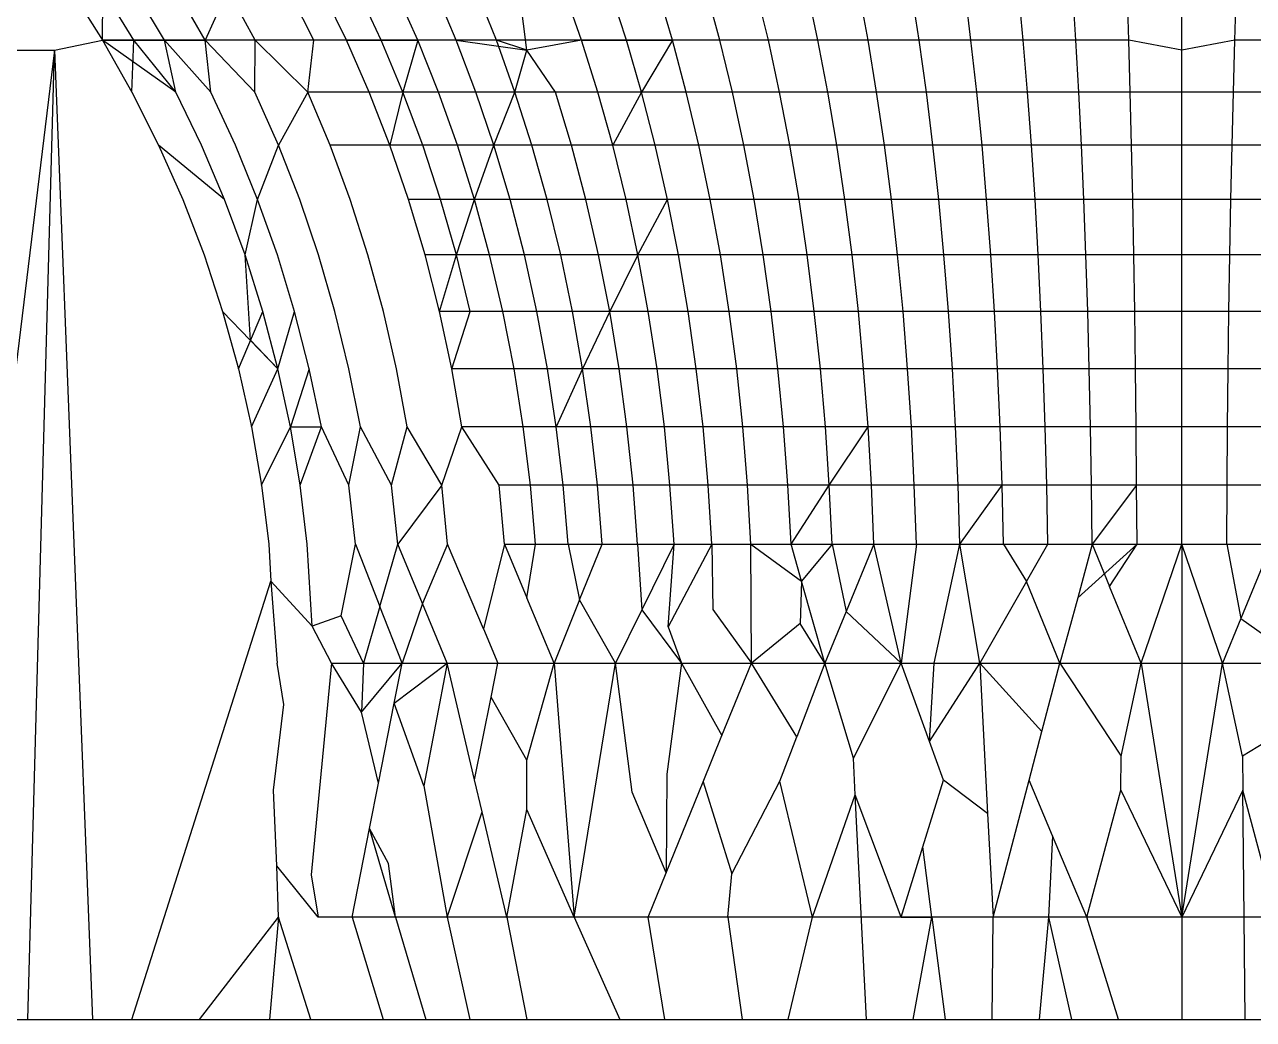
# Model space of a CAD drawing. Header units: inches. Extents: x 17 to 4615, y 5 to 3256.
# Drawn here: x 747.777 to 748.792, y 2597.352 to 2598.173 of the extents above; entities that cross this region are included whole.
import ezdxf

# ---------------------------------------------------------------- set-up
doc = ezdxf.new("R2010")
doc.units = ezdxf.units.IN
doc.header["$MEASUREMENT"] = 0

msp = doc.modelspace()

# ---------------------------------------------------------------- linework, layer by layer
for p, q in [((747.815, 2598.202), (747.8412, 2598.1605)), ((747.8412, 2598.1605), (747.8414, 2598.202)), ((747.8669, 2598.1605), (747.8414, 2598.202)), ((747.8923, 2598.1605), (747.8676, 2598.202)), ((747.9258, 2598.1605), (747.9021, 2598.202)), ((747.9446, 2598.202), (747.9258, 2598.1605)), ((747.9671, 2598.1605), (747.9446, 2598.202)), ((748.0157, 2598.1605), (747.9946, 2598.202)), ((748.0427, 2598.1605), (748.0224, 2598.202)), ((748.0713, 2598.1605), (748.0518, 2598.202)), ((748.1015, 2598.1605), (748.0829, 2598.202)), ((748.1332, 2598.1605), (748.1156, 2598.202)), ((748.1664, 2598.1605), (748.1497, 2598.202)), ((748.1916, 2598.1523), (748.1853, 2598.202)), ((748.2367, 2598.1605), (748.2221, 2598.202)), ((748.2737, 2598.1605), (748.2602, 2598.202)), ((748.3118, 2598.1605), (748.2994, 2598.202)), ((748.3509, 2598.1605), (748.3397, 2598.202)), ((748.391, 2598.1605), (748.3809, 2598.202)), ((748.4318, 2598.1605), (748.423, 2598.202)), ((748.4734, 2598.1605), (748.4658, 2598.202)), ((748.5156, 2598.1605), (748.5092, 2598.202)), ((748.5583, 2598.1605), (748.5532, 2598.202)), ((748.6015, 2598.1605), (748.5976, 2598.202)), ((748.645, 2598.1605), (748.6424, 2598.202)), ((748.6886, 2598.1605), (748.6874, 2598.202)), ((748.7324, 2598.1523), (748.7324, 2598.202)), ((748.7762, 2598.1605), (748.7775, 2598.202)), ((747.8014, 2598.1523), (747.8412, 2598.1605)), ((747.8412, 2598.1605), (747.8654, 2598.1178)), ((747.9017, 2598.1178), (747.8412, 2598.1605)), ((747.8412, 2598.1605), (747.8923, 2598.1605)), ((747.8669, 2598.1605), (747.8412, 2598.1605)), ((747.8654, 2598.1178), (747.8669, 2598.1605)), ((747.9017, 2598.1178), (747.8669, 2598.1605)), ((747.9258, 2598.1605), (747.8669, 2598.1605)), ((747.8923, 2598.1605), (747.8669, 2598.1605)), ((747.9017, 2598.1178), (747.8923, 2598.1605)), ((747.9304, 2598.1178), (747.8923, 2598.1605)), ((747.8923, 2598.1605), (747.9258, 2598.1605)), ((747.9304, 2598.1178), (747.9258, 2598.1605)), ((747.9668, 2598.1178), (747.9258, 2598.1605)), ((747.9671, 2598.1605), (747.9258, 2598.1605)), ((747.9668, 2598.1178), (747.9671, 2598.1605)), ((748.0106, 2598.1178), (747.9671, 2598.1605)), ((748.0157, 2598.1605), (747.9671, 2598.1605)), ((748.0106, 2598.1178), (748.0157, 2598.1605)), ((748.0427, 2598.1605), (748.0157, 2598.1605)), ((748.0614, 2598.1178), (748.0427, 2598.1605)), ((748.0713, 2598.1605), (748.0427, 2598.1605)), ((748.0427, 2598.1605), (748.1015, 2598.1605)), ((748.0892, 2598.1178), (748.0713, 2598.1605)), ((748.1015, 2598.1605), (748.0713, 2598.1605)), ((748.1015, 2598.1605), (748.0892, 2598.1178)), ((748.1186, 2598.1178), (748.1015, 2598.1605)), ((748.1332, 2598.1605), (748.1015, 2598.1605)), ((748.1495, 2598.1178), (748.1332, 2598.1605)), ((748.1664, 2598.1605), (748.1332, 2598.1605)), ((748.1332, 2598.1605), (748.1916, 2598.1523)), ((748.1817, 2598.1178), (748.1664, 2598.1605)), ((748.1916, 2598.1523), (748.1664, 2598.1605)), ((748.2367, 2598.1605), (748.1664, 2598.1605)), ((748.2367, 2598.1605), (748.1916, 2598.1523)), ((748.2501, 2598.1178), (748.2367, 2598.1605)), ((748.2737, 2598.1605), (748.2367, 2598.1605)), ((748.2367, 2598.1605), (748.3118, 2598.1605)), ((748.2861, 2598.1178), (748.2737, 2598.1605)), ((748.3118, 2598.1605), (748.2737, 2598.1605)), ((748.3118, 2598.1605), (748.2861, 2598.1178)), ((748.3232, 2598.1178), (748.3118, 2598.1605)), ((748.3509, 2598.1605), (748.3118, 2598.1605)), ((748.3613, 2598.1178), (748.3509, 2598.1605)), ((748.391, 2598.1605), (748.3509, 2598.1605)), ((748.4002, 2598.1178), (748.391, 2598.1605)), ((748.4318, 2598.1605), (748.391, 2598.1605)), ((748.44, 2598.1178), (748.4318, 2598.1605)), ((748.4734, 2598.1605), (748.4318, 2598.1605)), ((748.4804, 2598.1178), (748.4734, 2598.1605)), ((748.5156, 2598.1605), (748.4734, 2598.1605)), ((748.5215, 2598.1178), (748.5156, 2598.1605)), ((748.5583, 2598.1605), (748.5156, 2598.1605)), ((748.5631, 2598.1178), (748.5583, 2598.1605)), ((748.6015, 2598.1605), (748.5583, 2598.1605)), ((748.6051, 2598.1178), (748.6015, 2598.1605)), ((748.645, 2598.1605), (748.6015, 2598.1605)), ((748.6473, 2598.1178), (748.645, 2598.1605)), ((748.6886, 2598.1605), (748.645, 2598.1605)), ((748.6898, 2598.1178), (748.6886, 2598.1605)), ((748.7324, 2598.1523), (748.6886, 2598.1605)), ((748.7762, 2598.1605), (748.7324, 2598.1523)), ((748.775, 2598.1178), (748.7762, 2598.1605)), ((748.8199, 2598.1605), (748.7762, 2598.1605)), ((747.8014, 2598.1523), (747.7344, 2597.6034)), ((747.765, 2598.1523), (747.8014, 2598.1523)), ((747.7793, 2597.3524), (747.8014, 2598.1523)), ((747.8014, 2598.1523), (747.8329, 2597.3524)), ((748.1817, 2598.1178), (748.1916, 2598.1523)), ((748.2153, 2598.1178), (748.1916, 2598.1523)), ((748.7324, 2598.1178), (748.7324, 2598.1523)), ((747.8654, 2598.1178), (747.8874, 2598.074)), ((747.9228, 2598.074), (747.9017, 2598.1178)), ((747.9508, 2598.074), (747.9304, 2598.1178)), ((747.9863, 2598.074), (747.9668, 2598.1178)), ((748.0106, 2598.1178), (747.9863, 2598.074)), ((748.029, 2598.074), (748.0106, 2598.1178)), ((748.0614, 2598.1178), (748.0106, 2598.1178)), ((748.0784, 2598.074), (748.0614, 2598.1178)), ((748.0892, 2598.1178), (748.0614, 2598.1178)), ((748.0892, 2598.1178), (748.0784, 2598.074)), ((748.1056, 2598.074), (748.0892, 2598.1178)), ((748.1186, 2598.1178), (748.0892, 2598.1178)), ((748.1342, 2598.074), (748.1186, 2598.1178)), ((748.1495, 2598.1178), (748.1186, 2598.1178)), ((748.1643, 2598.074), (748.1495, 2598.1178)), ((748.1817, 2598.1178), (748.1495, 2598.1178)), ((748.1643, 2598.074), (748.1817, 2598.1178)), ((748.1957, 2598.074), (748.1817, 2598.1178)), ((748.2153, 2598.1178), (748.1817, 2598.1178)), ((748.2284, 2598.074), (748.2153, 2598.1178)), ((748.2501, 2598.1178), (748.2153, 2598.1178)), ((748.2624, 2598.074), (748.2501, 2598.1178)), ((748.2861, 2598.1178), (748.2501, 2598.1178)), ((748.2861, 2598.1178), (748.2624, 2598.074)), ((748.2975, 2598.074), (748.2861, 2598.1178)), ((748.3232, 2598.1178), (748.2861, 2598.1178)), ((748.3336, 2598.074), (748.3232, 2598.1178)), ((748.3613, 2598.1178), (748.3232, 2598.1178)), ((748.3707, 2598.074), (748.3613, 2598.1178)), ((748.4002, 2598.1178), (748.3613, 2598.1178)), ((748.4087, 2598.074), (748.4002, 2598.1178)), ((748.44, 2598.1178), (748.4002, 2598.1178)), ((748.4474, 2598.074), (748.44, 2598.1178)), ((748.4804, 2598.1178), (748.44, 2598.1178)), ((748.4868, 2598.074), (748.4804, 2598.1178)), ((748.5215, 2598.1178), (748.4804, 2598.1178)), ((748.5269, 2598.074), (748.5215, 2598.1178)), ((748.5631, 2598.1178), (748.5215, 2598.1178)), ((748.5674, 2598.074), (748.5631, 2598.1178)), ((748.6051, 2598.1178), (748.5631, 2598.1178)), ((748.6083, 2598.074), (748.6051, 2598.1178)), ((748.6473, 2598.1178), (748.6051, 2598.1178)), ((748.6495, 2598.074), (748.6473, 2598.1178)), ((748.6898, 2598.1178), (748.6473, 2598.1178)), ((748.6909, 2598.074), (748.6898, 2598.1178)), ((748.7324, 2598.1178), (748.6898, 2598.1178)), ((748.7324, 2598.074), (748.7324, 2598.1178)), ((748.775, 2598.1178), (748.7324, 2598.1178)), ((748.7739, 2598.074), (748.775, 2598.1178)), ((748.8175, 2598.1178), (748.775, 2598.1178)), ((747.8874, 2598.074), (747.9073, 2598.0291)), ((747.9419, 2598.0291), (747.8874, 2598.074)), ((747.9419, 2598.0291), (747.9228, 2598.074)), ((747.9692, 2598.0291), (747.9508, 2598.074)), ((747.9692, 2598.0291), (747.9863, 2598.074)), ((748.0039, 2598.0291), (747.9863, 2598.074)), ((748.0455, 2598.0291), (748.029, 2598.074)), ((748.0784, 2598.074), (748.029, 2598.074)), ((748.0938, 2598.0291), (748.0784, 2598.074)), ((748.1056, 2598.074), (748.0784, 2598.074)), ((748.1203, 2598.0291), (748.1056, 2598.074)), ((748.1342, 2598.074), (748.1056, 2598.074)), ((748.1483, 2598.0291), (748.1342, 2598.074)), ((748.1643, 2598.074), (748.1342, 2598.074)), ((748.1483, 2598.0291), (748.1643, 2598.074)), ((748.1776, 2598.0291), (748.1643, 2598.074)), ((748.1957, 2598.074), (748.1643, 2598.074)), ((748.2083, 2598.0291), (748.1957, 2598.074)), ((748.2284, 2598.074), (748.1957, 2598.074)), ((748.2403, 2598.0291), (748.2284, 2598.074)), ((748.2624, 2598.074), (748.2284, 2598.074)), ((748.2734, 2598.0291), (748.2624, 2598.074)), ((748.2975, 2598.074), (748.2624, 2598.074)), ((748.3077, 2598.0291), (748.2975, 2598.074)), ((748.3336, 2598.074), (748.2975, 2598.074)), ((748.343, 2598.0291), (748.3336, 2598.074)), ((748.3707, 2598.074), (748.3336, 2598.074)), ((748.3792, 2598.0291), (748.3707, 2598.074)), ((748.4087, 2598.074), (748.3707, 2598.074)), ((748.4163, 2598.0291), (748.4087, 2598.074)), ((748.4474, 2598.074), (748.4087, 2598.074)), ((748.4541, 2598.0291), (748.4474, 2598.074)), ((748.4868, 2598.074), (748.4474, 2598.074)), ((748.4926, 2598.0291), (748.4868, 2598.074)), ((748.5269, 2598.074), (748.4868, 2598.074)), ((748.5317, 2598.0291), (748.5269, 2598.074)), ((748.5674, 2598.074), (748.5269, 2598.074)), ((748.5712, 2598.0291), (748.5674, 2598.074)), ((748.6083, 2598.074), (748.5674, 2598.074)), ((748.6112, 2598.0291), (748.6083, 2598.074)), ((748.6495, 2598.074), (748.6083, 2598.074)), ((748.6514, 2598.0291), (748.6495, 2598.074)), ((748.6909, 2598.074), (748.6495, 2598.074)), ((748.6919, 2598.0291), (748.6909, 2598.074)), ((748.7324, 2598.074), (748.6909, 2598.074)), ((748.7324, 2598.0291), (748.7324, 2598.074)), ((748.7739, 2598.074), (748.7324, 2598.074)), ((748.773, 2598.0291), (748.7739, 2598.074)), ((748.8153, 2598.074), (748.7739, 2598.074)), ((747.9073, 2598.0291), (747.9249, 2597.9833)), ((747.9588, 2597.9833), (747.9419, 2598.0291)), ((747.9588, 2597.9833), (747.9692, 2598.0291)), ((747.9855, 2597.9833), (747.9692, 2598.0291)), ((748.0194, 2597.9833), (748.0039, 2598.0291)), ((748.0602, 2597.9833), (748.0455, 2598.0291)), ((748.1075, 2597.9833), (748.0938, 2598.0291)), ((748.1203, 2598.0291), (748.0938, 2598.0291)), ((748.1334, 2597.9833), (748.1203, 2598.0291)), ((748.1483, 2598.0291), (748.1203, 2598.0291)), ((748.1334, 2597.9833), (748.1483, 2598.0291)), ((748.1607, 2597.9833), (748.1483, 2598.0291)), ((748.1776, 2598.0291), (748.1483, 2598.0291)), ((748.1895, 2597.9833), (748.1776, 2598.0291)), ((748.2083, 2598.0291), (748.1776, 2598.0291)), ((748.2195, 2597.9833), (748.2083, 2598.0291)), ((748.2403, 2598.0291), (748.2083, 2598.0291)), ((748.2508, 2597.9833), (748.2403, 2598.0291)), ((748.2734, 2598.0291), (748.2403, 2598.0291)), ((748.2833, 2597.9833), (748.2734, 2598.0291)), ((748.3077, 2598.0291), (748.2734, 2598.0291)), ((748.2833, 2597.9833), (748.3077, 2598.0291)), ((748.3168, 2597.9833), (748.3077, 2598.0291)), ((748.343, 2598.0291), (748.3077, 2598.0291)), ((748.3513, 2597.9833), (748.343, 2598.0291)), ((748.3792, 2598.0291), (748.343, 2598.0291)), ((748.3868, 2597.9833), (748.3792, 2598.0291)), ((748.4163, 2598.0291), (748.3792, 2598.0291)), ((748.423, 2597.9833), (748.4163, 2598.0291)), ((748.4541, 2598.0291), (748.4163, 2598.0291)), ((748.4601, 2597.9833), (748.4541, 2598.0291)), ((748.4926, 2598.0291), (748.4541, 2598.0291)), ((748.4977, 2597.9833), (748.4926, 2598.0291)), ((748.5317, 2598.0291), (748.4926, 2598.0291)), ((748.536, 2597.9833), (748.5317, 2598.0291)), ((748.5712, 2598.0291), (748.5317, 2598.0291)), ((748.5747, 2597.9833), (748.5712, 2598.0291)), ((748.6112, 2598.0291), (748.5712, 2598.0291)), ((748.6138, 2597.9833), (748.6112, 2598.0291)), ((748.6514, 2598.0291), (748.6112, 2598.0291)), ((748.6532, 2597.9833), (748.6514, 2598.0291)), ((748.6919, 2598.0291), (748.6514, 2598.0291)), ((748.6928, 2597.9833), (748.6919, 2598.0291)), ((748.7324, 2598.0291), (748.6919, 2598.0291)), ((748.7324, 2597.9833), (748.7324, 2598.0291)), ((748.773, 2598.0291), (748.7324, 2598.0291)), ((748.7721, 2597.9833), (748.773, 2598.0291)), ((748.8134, 2598.0291), (748.773, 2598.0291)), ((747.9249, 2597.9833), (747.9403, 2597.9367)), ((747.9735, 2597.9367), (747.9588, 2597.9833)), ((747.9634, 2597.9129), (747.9588, 2597.9833)), ((747.9997, 2597.9367), (747.9855, 2597.9833)), ((748.033, 2597.9367), (748.0194, 2597.9833)), ((748.073, 2597.9367), (748.0602, 2597.9833)), ((748.1194, 2597.9367), (748.1075, 2597.9833)), ((748.1334, 2597.9833), (748.1075, 2597.9833)), ((748.1194, 2597.9367), (748.1334, 2597.9833)), ((748.1448, 2597.9367), (748.1334, 2597.9833)), ((748.1607, 2597.9833), (748.1334, 2597.9833)), ((748.1716, 2597.9367), (748.1607, 2597.9833)), ((748.1895, 2597.9833), (748.1607, 2597.9833)), ((748.1998, 2597.9367), (748.1895, 2597.9833)), ((748.2195, 2597.9833), (748.1895, 2597.9833)), ((748.2293, 2597.9367), (748.2195, 2597.9833)), ((748.2508, 2597.9833), (748.2195, 2597.9833)), ((748.26, 2597.9367), (748.2508, 2597.9833)), ((748.2833, 2597.9833), (748.2508, 2597.9833)), ((748.2833, 2597.9833), (748.26, 2597.9367)), ((748.2918, 2597.9367), (748.2833, 2597.9833)), ((748.3168, 2597.9833), (748.2833, 2597.9833)), ((748.3247, 2597.9367), (748.3168, 2597.9833)), ((748.3513, 2597.9833), (748.3168, 2597.9833)), ((748.3586, 2597.9367), (748.3513, 2597.9833)), ((748.3868, 2597.9833), (748.3513, 2597.9833)), ((748.3934, 2597.9367), (748.3868, 2597.9833)), ((748.423, 2597.9833), (748.3868, 2597.9833)), ((748.4289, 2597.9367), (748.423, 2597.9833)), ((748.4601, 2597.9833), (748.423, 2597.9833)), ((748.4653, 2597.9367), (748.4601, 2597.9833)), ((748.4977, 2597.9833), (748.4601, 2597.9833)), ((748.5022, 2597.9367), (748.4977, 2597.9833)), ((748.536, 2597.9833), (748.4977, 2597.9833)), ((748.5397, 2597.9367), (748.536, 2597.9833)), ((748.5747, 2597.9833), (748.536, 2597.9833)), ((748.5777, 2597.9367), (748.5747, 2597.9833)), ((748.6138, 2597.9833), (748.5747, 2597.9833)), ((748.616, 2597.9367), (748.6138, 2597.9833)), ((748.6532, 2597.9833), (748.6138, 2597.9833)), ((748.6547, 2597.9367), (748.6532, 2597.9833)), ((748.6928, 2597.9833), (748.6532, 2597.9833)), ((748.6935, 2597.9367), (748.6928, 2597.9833)), ((748.7324, 2597.9833), (748.6928, 2597.9833)), ((748.7324, 2597.9367), (748.7324, 2597.9833)), ((748.7721, 2597.9833), (748.7324, 2597.9833)), ((748.7713, 2597.9367), (748.7721, 2597.9833)), ((748.8117, 2597.9833), (748.7721, 2597.9833)), ((747.9403, 2597.9367), (747.9534, 2597.8894)), ((747.986, 2597.8894), (747.9403, 2597.9367)), ((747.9534, 2597.8894), (747.9735, 2597.9367)), ((747.986, 2597.8894), (747.9735, 2597.9367)), ((747.986, 2597.8894), (747.9997, 2597.9367)), ((748.0118, 2597.8894), (747.9997, 2597.9367)), ((748.0445, 2597.8894), (748.033, 2597.9367)), ((748.0839, 2597.8894), (748.073, 2597.9367)), ((748.1295, 2597.8894), (748.1194, 2597.9367)), ((748.1448, 2597.9367), (748.1194, 2597.9367)), ((748.1295, 2597.8894), (748.1448, 2597.9367)), ((748.1716, 2597.9367), (748.1448, 2597.9367)), ((748.1809, 2597.8894), (748.1716, 2597.9367)), ((748.1998, 2597.9367), (748.1716, 2597.9367)), ((748.2086, 2597.8894), (748.1998, 2597.9367)), ((748.2293, 2597.9367), (748.1998, 2597.9367)), ((748.2376, 2597.8894), (748.2293, 2597.9367)), ((748.26, 2597.9367), (748.2293, 2597.9367)), ((748.26, 2597.9367), (748.2376, 2597.8894)), ((748.2678, 2597.8894), (748.26, 2597.9367)), ((748.2918, 2597.9367), (748.26, 2597.9367)), ((748.2991, 2597.8894), (748.2918, 2597.9367)), ((748.3247, 2597.9367), (748.2918, 2597.9367)), ((748.3314, 2597.8894), (748.3247, 2597.9367)), ((748.3586, 2597.9367), (748.3247, 2597.9367)), ((748.3648, 2597.8894), (748.3586, 2597.9367)), ((748.3934, 2597.9367), (748.3586, 2597.9367)), ((748.3989, 2597.8894), (748.3934, 2597.9367)), ((748.4289, 2597.9367), (748.3934, 2597.9367)), ((748.4339, 2597.8894), (748.4289, 2597.9367)), ((748.4653, 2597.9367), (748.4289, 2597.9367)), ((748.4696, 2597.8894), (748.4653, 2597.9367)), ((748.5022, 2597.9367), (748.4653, 2597.9367)), ((748.506, 2597.8894), (748.5022, 2597.9367)), ((748.5397, 2597.9367), (748.5022, 2597.9367)), ((748.5429, 2597.8894), (748.5397, 2597.9367)), ((748.5777, 2597.9367), (748.5397, 2597.9367)), ((748.5802, 2597.8894), (748.5777, 2597.9367)), ((748.616, 2597.9367), (748.5777, 2597.9367)), ((748.618, 2597.8894), (748.616, 2597.9367)), ((748.6547, 2597.9367), (748.616, 2597.9367)), ((748.656, 2597.8894), (748.6547, 2597.9367)), ((748.6935, 2597.9367), (748.6547, 2597.9367)), ((748.6941, 2597.8894), (748.6935, 2597.9367)), ((748.7324, 2597.9367), (748.6935, 2597.9367)), ((748.7324, 2597.8894), (748.7324, 2597.9367)), ((748.7713, 2597.9367), (748.7324, 2597.9367)), ((748.7707, 2597.8894), (748.7713, 2597.9367)), ((748.8102, 2597.9367), (748.7713, 2597.9367)), ((747.986, 2597.8894), (747.9634, 2597.9129)), ((747.9534, 2597.8894), (747.9641, 2597.8415)), ((747.9641, 2597.8415), (747.986, 2597.8894)), ((747.9963, 2597.8415), (747.986, 2597.8894)), ((748.0118, 2597.8894), (747.9963, 2597.8415)), ((748.0218, 2597.8415), (748.0118, 2597.8894)), ((748.054, 2597.8415), (748.0445, 2597.8894)), ((748.0928, 2597.8415), (748.0839, 2597.8894)), ((748.1378, 2597.8415), (748.1295, 2597.8894)), ((748.1809, 2597.8894), (748.1295, 2597.8894)), ((748.1885, 2597.8415), (748.1809, 2597.8894)), ((748.2086, 2597.8894), (748.1809, 2597.8894)), ((748.2158, 2597.8415), (748.2086, 2597.8894)), ((748.2376, 2597.8894), (748.2086, 2597.8894)), ((748.2376, 2597.8894), (748.2158, 2597.8415)), ((748.2444, 2597.8415), (748.2376, 2597.8894)), ((748.2678, 2597.8894), (748.2376, 2597.8894)), ((748.2742, 2597.8415), (748.2678, 2597.8894)), ((748.2991, 2597.8894), (748.2678, 2597.8894)), ((748.3051, 2597.8415), (748.2991, 2597.8894)), ((748.3314, 2597.8894), (748.2991, 2597.8894)), ((748.337, 2597.8415), (748.3314, 2597.8894)), ((748.3648, 2597.8894), (748.3314, 2597.8894)), ((748.3698, 2597.8415), (748.3648, 2597.8894)), ((748.3989, 2597.8894), (748.3648, 2597.8894)), ((748.4035, 2597.8415), (748.3989, 2597.8894)), ((748.4339, 2597.8894), (748.3989, 2597.8894)), ((748.4381, 2597.8415), (748.4339, 2597.8894)), ((748.4696, 2597.8894), (748.4339, 2597.8894)), ((748.4733, 2597.8415), (748.4696, 2597.8894)), ((748.506, 2597.8894), (748.4696, 2597.8894)), ((748.5091, 2597.8415), (748.506, 2597.8894)), ((748.5429, 2597.8894), (748.506, 2597.8894)), ((748.5455, 2597.8415), (748.5429, 2597.8894)), ((748.5802, 2597.8894), (748.5429, 2597.8894)), ((748.5823, 2597.8415), (748.5802, 2597.8894)), ((748.618, 2597.8894), (748.5802, 2597.8894)), ((748.6195, 2597.8415), (748.618, 2597.8894)), ((748.656, 2597.8894), (748.618, 2597.8894)), ((748.657, 2597.8415), (748.656, 2597.8894)), ((748.6941, 2597.8894), (748.656, 2597.8894)), ((748.6947, 2597.8415), (748.6941, 2597.8894)), ((748.7324, 2597.8894), (748.6941, 2597.8894)), ((748.7324, 2597.8415), (748.7324, 2597.8894)), ((748.7707, 2597.8894), (748.7324, 2597.8894)), ((748.7702, 2597.8415), (748.7707, 2597.8894)), ((748.8089, 2597.8894), (748.7707, 2597.8894)), ((747.9641, 2597.8415), (747.9725, 2597.7932)), ((747.9725, 2597.7932), (747.9963, 2597.8415)), ((748.0043, 2597.7932), (747.9963, 2597.8415)), ((747.9963, 2597.8415), (748.0218, 2597.8415)), ((748.0043, 2597.7932), (748.0218, 2597.8415)), ((748.0446, 2597.7932), (748.0218, 2597.8415)), ((748.0446, 2597.7932), (748.054, 2597.8415)), ((748.0798, 2597.7932), (748.054, 2597.8415)), ((748.0798, 2597.7932), (748.0928, 2597.8415)), ((748.1213, 2597.7932), (748.0928, 2597.8415)), ((748.1213, 2597.7932), (748.1378, 2597.8415)), ((748.1687, 2597.7932), (748.1378, 2597.8415)), ((748.1885, 2597.8415), (748.1378, 2597.8415)), ((748.1944, 2597.7932), (748.1885, 2597.8415)), ((748.2158, 2597.8415), (748.1885, 2597.8415)), ((748.2215, 2597.7932), (748.2158, 2597.8415)), ((748.2444, 2597.8415), (748.2158, 2597.8415)), ((748.2498, 2597.7932), (748.2444, 2597.8415)), ((748.2742, 2597.8415), (748.2444, 2597.8415)), ((748.2792, 2597.7932), (748.2742, 2597.8415)), ((748.3051, 2597.8415), (748.2742, 2597.8415)), ((748.3097, 2597.7932), (748.3051, 2597.8415)), ((748.337, 2597.8415), (748.3051, 2597.8415)), ((748.3413, 2597.7932), (748.337, 2597.8415)), ((748.3698, 2597.8415), (748.337, 2597.8415)), ((748.3738, 2597.7932), (748.3698, 2597.8415)), ((748.4035, 2597.8415), (748.3698, 2597.8415)), ((748.4071, 2597.7932), (748.4035, 2597.8415)), ((748.4381, 2597.8415), (748.4035, 2597.8415)), ((748.4413, 2597.7932), (748.4381, 2597.8415)), ((748.4733, 2597.8415), (748.4381, 2597.8415)), ((748.4413, 2597.7932), (748.4733, 2597.8415)), ((748.4761, 2597.7932), (748.4733, 2597.8415)), ((748.5091, 2597.8415), (748.4733, 2597.8415)), ((748.5115, 2597.7932), (748.5091, 2597.8415)), ((748.5455, 2597.8415), (748.5091, 2597.8415)), ((748.5476, 2597.7932), (748.5455, 2597.8415)), ((748.5823, 2597.8415), (748.5455, 2597.8415)), ((748.584, 2597.7932), (748.5823, 2597.8415)), ((748.6195, 2597.8415), (748.5823, 2597.8415)), ((748.6208, 2597.7932), (748.6195, 2597.8415)), ((748.657, 2597.8415), (748.6195, 2597.8415)), ((748.6578, 2597.7932), (748.657, 2597.8415)), ((748.6947, 2597.8415), (748.657, 2597.8415)), ((748.6951, 2597.7932), (748.6947, 2597.8415)), ((748.7324, 2597.8415), (748.6947, 2597.8415)), ((748.7324, 2597.7932), (748.7324, 2597.8415)), ((748.7702, 2597.8415), (748.7324, 2597.8415)), ((748.7698, 2597.7932), (748.7702, 2597.8415)), ((748.8078, 2597.8415), (748.7702, 2597.8415)), ((747.9725, 2597.7932), (747.9785, 2597.7445)), ((748.0101, 2597.7445), (748.0043, 2597.7932)), ((748.0501, 2597.7445), (748.0446, 2597.7932)), ((748.085, 2597.7445), (748.0798, 2597.7932)), ((748.1213, 2597.7932), (748.085, 2597.7445)), ((748.1261, 2597.7445), (748.1213, 2597.7932)), ((748.1731, 2597.7445), (748.1687, 2597.7932)), ((748.1944, 2597.7932), (748.1687, 2597.7932)), ((748.1987, 2597.7445), (748.1944, 2597.7932)), ((748.2215, 2597.7932), (748.1944, 2597.7932)), ((748.2255, 2597.7445), (748.2215, 2597.7932)), ((748.2498, 2597.7932), (748.2215, 2597.7932)), ((748.2536, 2597.7445), (748.2498, 2597.7932)), ((748.2792, 2597.7932), (748.2498, 2597.7932)), ((748.2828, 2597.7445), (748.2792, 2597.7932)), ((748.3097, 2597.7932), (748.2792, 2597.7932)), ((748.3131, 2597.7445), (748.3097, 2597.7932)), ((748.3413, 2597.7932), (748.3097, 2597.7932)), ((748.3444, 2597.7445), (748.3413, 2597.7932)), ((748.3738, 2597.7932), (748.3413, 2597.7932)), ((748.3766, 2597.7445), (748.3738, 2597.7932)), ((748.4071, 2597.7932), (748.3738, 2597.7932)), ((748.4097, 2597.7445), (748.4071, 2597.7932)), ((748.4413, 2597.7932), (748.4071, 2597.7932)), ((748.4097, 2597.7445), (748.4413, 2597.7932)), ((748.4436, 2597.7445), (748.4413, 2597.7932)), ((748.4761, 2597.7932), (748.4413, 2597.7932)), ((748.4781, 2597.7445), (748.4761, 2597.7932)), ((748.5115, 2597.7932), (748.4761, 2597.7932)), ((748.5133, 2597.7445), (748.5115, 2597.7932)), ((748.5476, 2597.7932), (748.5115, 2597.7932)), ((748.549, 2597.7445), (748.5476, 2597.7932)), ((748.584, 2597.7932), (748.5476, 2597.7932)), ((748.549, 2597.7445), (748.584, 2597.7932)), ((748.5852, 2597.7445), (748.584, 2597.7932)), ((748.6208, 2597.7932), (748.584, 2597.7932)), ((748.6217, 2597.7445), (748.6208, 2597.7932)), ((748.6578, 2597.7932), (748.6208, 2597.7932)), ((748.6584, 2597.7445), (748.6578, 2597.7932)), ((748.6951, 2597.7932), (748.6578, 2597.7932)), ((748.6951, 2597.7932), (748.6584, 2597.7445)), ((748.6954, 2597.7445), (748.6951, 2597.7932)), ((748.7324, 2597.7932), (748.6951, 2597.7932)), ((748.7324, 2597.7445), (748.7324, 2597.7932)), ((748.7698, 2597.7932), (748.7324, 2597.7932)), ((748.7695, 2597.7445), (748.7698, 2597.7932)), ((748.807, 2597.7932), (748.7698, 2597.7932)), ((747.9785, 2597.7445), (747.9801, 2597.714)), ((748.0142, 2597.6769), (748.0101, 2597.7445)), ((748.0381, 2597.6855), (748.0501, 2597.7445)), ((748.0501, 2597.7445), (748.0702, 2597.6932)), ((748.0702, 2597.6932), (748.085, 2597.7445)), ((748.1053, 2597.6956), (748.085, 2597.7445)), ((748.1261, 2597.7445), (748.1053, 2597.6956)), ((748.1557, 2597.6746), (748.1261, 2597.7445)), ((748.1731, 2597.7445), (748.1557, 2597.6746)), ((748.1731, 2597.7445), (748.1987, 2597.7445)), ((748.1731, 2597.7445), (748.1916, 2597.7002)), ((748.1916, 2597.7002), (748.1987, 2597.7445)), ((748.1987, 2597.7445), (748.2255, 2597.7445)), ((748.2255, 2597.7445), (748.2536, 2597.7445)), ((748.2255, 2597.7445), (748.2351, 2597.6986)), ((748.2351, 2597.6986), (748.2536, 2597.7445)), ((748.2536, 2597.7445), (748.2828, 2597.7445)), ((748.2828, 2597.7445), (748.3131, 2597.7445)), ((748.2828, 2597.7445), (748.2865, 2597.6905)), ((748.3131, 2597.7445), (748.2865, 2597.6905)), ((748.3444, 2597.7445), (748.3081, 2597.6764)), ((748.3081, 2597.6764), (748.3131, 2597.7445)), ((748.3131, 2597.7445), (748.3444, 2597.7445)), ((748.3444, 2597.7445), (748.3766, 2597.7445)), ((748.3444, 2597.7445), (748.3452, 2597.6908)), ((748.3766, 2597.7445), (748.4097, 2597.7445)), ((748.377, 2597.6464), (748.3766, 2597.7445)), ((748.3766, 2597.7445), (748.4183, 2597.7142)), ((748.4097, 2597.7445), (748.4436, 2597.7445)), ((748.4183, 2597.7142), (748.4097, 2597.7445)), ((748.4436, 2597.7445), (748.4183, 2597.7142)), ((748.4436, 2597.7445), (748.4781, 2597.7445)), ((748.4436, 2597.7445), (748.4552, 2597.689)), ((748.4781, 2597.7445), (748.4552, 2597.689)), ((748.4781, 2597.7445), (748.5133, 2597.7445)), ((748.5007, 2597.6464), (748.4781, 2597.7445)), ((748.5133, 2597.7445), (748.5007, 2597.6464)), ((748.5133, 2597.7445), (748.549, 2597.7445)), ((748.5279, 2597.6464), (748.549, 2597.7445)), ((748.549, 2597.7445), (748.5852, 2597.7445)), ((748.5655, 2597.6464), (748.549, 2597.7445)), ((748.5852, 2597.7445), (748.6217, 2597.7445)), ((748.5852, 2597.7445), (748.6041, 2597.7139)), ((748.6041, 2597.7139), (748.6217, 2597.7445)), ((748.6217, 2597.7445), (748.6584, 2597.7445)), ((748.6954, 2597.7445), (748.6464, 2597.7004)), ((748.6584, 2597.7445), (748.6464, 2597.7004)), ((748.6584, 2597.7445), (748.6954, 2597.7445)), ((748.6584, 2597.7445), (748.6728, 2597.7096)), ((748.6728, 2597.7096), (748.6954, 2597.7445)), ((748.6954, 2597.7445), (748.7324, 2597.7445)), ((748.6988, 2597.6464), (748.7324, 2597.7445)), ((748.7324, 2597.7445), (748.7695, 2597.7445)), ((748.7661, 2597.6464), (748.7324, 2597.7445)), ((748.7324, 2597.7445), (748.7324, 2597.4367)), ((748.7695, 2597.7445), (748.8064, 2597.7445)), ((748.7695, 2597.7445), (748.7812, 2597.6833)), ((748.8064, 2597.7445), (748.7812, 2597.6833)), ((747.8654, 2597.3524), (747.9801, 2597.714)), ((747.9801, 2597.714), (747.9854, 2597.6464)), ((747.9801, 2597.714), (748.0142, 2597.6769)), ((748.4183, 2597.7142), (748.4172, 2597.6792)), ((748.4376, 2597.6464), (748.4183, 2597.7142)), ((748.6041, 2597.7139), (748.5655, 2597.6464)), ((748.6318, 2597.6464), (748.6041, 2597.7139)), ((748.6988, 2597.6464), (748.6728, 2597.7096)), ((748.2141, 2597.6464), (748.1916, 2597.7002)), ((748.6464, 2597.7004), (748.6318, 2597.6464)), ((748.0702, 2597.6932), (748.0567, 2597.6464)), ((748.0886, 2597.6464), (748.0702, 2597.6932)), ((748.1053, 2597.6956), (748.0886, 2597.6464)), ((748.1257, 2597.6464), (748.1053, 2597.6956)), ((748.2351, 2597.6986), (748.2141, 2597.6464)), ((748.2648, 2597.6464), (748.2351, 2597.6986)), ((748.2865, 2597.6905), (748.2648, 2597.6464)), ((748.2865, 2597.6905), (748.3193, 2597.6464)), ((748.3452, 2597.6908), (748.377, 2597.6464)), ((748.4552, 2597.689), (748.4376, 2597.6464)), ((748.4552, 2597.689), (748.5007, 2597.6464)), ((748.0381, 2597.6855), (748.0142, 2597.6769)), ((748.0567, 2597.6464), (748.0381, 2597.6855)), ((748.4172, 2597.6792), (748.377, 2597.6464)), ((748.4376, 2597.6464), (748.4172, 2597.6792)), ((748.7812, 2597.6833), (748.7661, 2597.6464)), ((748.7812, 2597.6833), (748.8331, 2597.6464)), ((748.0303, 2597.6464), (748.0142, 2597.6769)), ((748.1557, 2597.6746), (748.1676, 2597.6464)), ((748.3081, 2597.6764), (748.3193, 2597.6464)), ((747.9909, 2597.6123), (747.9854, 2597.6464)), ((748.0303, 2597.6464), (748.0135, 2597.4717)), ((748.0303, 2597.6464), (748.0567, 2597.6464)), ((748.0549, 2597.606), (748.0303, 2597.6464)), ((748.0567, 2597.6464), (748.0549, 2597.606)), ((748.0549, 2597.606), (748.0886, 2597.6464)), ((748.0567, 2597.6464), (748.0886, 2597.6464)), ((748.082, 2597.6133), (748.0886, 2597.6464)), ((748.082, 2597.6133), (748.1257, 2597.6464)), ((748.0886, 2597.6464), (748.1257, 2597.6464)), ((748.1257, 2597.6464), (748.1065, 2597.5452)), ((748.1257, 2597.6464), (748.1676, 2597.6464)), ((748.1483, 2597.5501), (748.1257, 2597.6464)), ((748.162, 2597.6182), (748.1676, 2597.6464)), ((748.1676, 2597.6464), (748.2141, 2597.6464)), ((748.1916, 2597.5664), (748.2141, 2597.6464)), ((748.2141, 2597.6464), (748.2648, 2597.6464)), ((748.2141, 2597.6464), (748.2306, 2597.4367)), ((748.2306, 2597.4367), (748.2648, 2597.6464)), ((748.2648, 2597.6464), (748.3193, 2597.6464)), ((748.2784, 2597.5399), (748.2648, 2597.6464)), ((748.3193, 2597.6464), (748.3072, 2597.5548)), ((748.3193, 2597.6464), (748.377, 2597.6464)), ((748.3193, 2597.6464), (748.3526, 2597.5866)), ((748.3526, 2597.5866), (748.377, 2597.6464)), ((748.377, 2597.6464), (748.4376, 2597.6464)), ((748.4144, 2597.5857), (748.377, 2597.6464)), ((748.4376, 2597.6464), (748.4144, 2597.5857)), ((748.4376, 2597.6464), (748.5007, 2597.6464)), ((748.4612, 2597.5679), (748.4376, 2597.6464)), ((748.4612, 2597.5679), (748.5007, 2597.6464)), ((748.5007, 2597.6464), (748.5655, 2597.6464)), ((748.524, 2597.5817), (748.5007, 2597.6464)), ((748.524, 2597.5817), (748.5655, 2597.6464)), ((748.524, 2597.5817), (748.5279, 2597.6464)), ((748.5655, 2597.6464), (748.6318, 2597.6464)), ((748.5655, 2597.6464), (748.572, 2597.5223)), ((748.6169, 2597.5899), (748.5655, 2597.6464)), ((748.6169, 2597.5899), (748.6318, 2597.6464)), ((748.6318, 2597.6464), (748.6988, 2597.6464)), ((748.6318, 2597.6464), (748.6824, 2597.5696)), ((748.6824, 2597.5696), (748.6988, 2597.6464)), ((748.6988, 2597.6464), (748.7661, 2597.6464)), ((748.6988, 2597.6464), (748.7324, 2597.4367)), ((748.7324, 2597.4367), (748.7661, 2597.6464)), ((748.7661, 2597.6464), (748.8331, 2597.6464)), ((748.7824, 2597.5696), (748.7661, 2597.6464)), ((748.1483, 2597.5501), (748.162, 2597.6182)), ((748.1916, 2597.5664), (748.162, 2597.6182)), ((747.9824, 2597.5416), (747.9909, 2597.6123)), ((748.0691, 2597.5474), (748.082, 2597.6133)), ((748.1065, 2597.5452), (748.082, 2597.6133)), ((748.0691, 2597.5474), (748.0549, 2597.606)), ((748.6063, 2597.5498), (748.6169, 2597.5899)), ((748.8279, 2597.5972), (748.7824, 2597.5696)), ((748.3371, 2597.5484), (748.3526, 2597.5866)), ((748.4004, 2597.5491), (748.4144, 2597.5857)), ((748.5356, 2597.5497), (748.524, 2597.5817)), ((748.4627, 2597.5378), (748.4612, 2597.5679)), ((748.6821, 2597.5415), (748.6824, 2597.5696)), ((748.7824, 2597.5696), (748.7827, 2597.5416)), ((748.1916, 2597.5257), (748.1916, 2597.5664)), ((748.0617, 2597.5098), (748.0691, 2597.5474)), ((748.1545, 2597.5238), (748.1483, 2597.5501)), ((748.3072, 2597.5548), (748.3065, 2597.4734)), ((748.3065, 2597.4734), (748.3371, 2597.5484)), ((748.3371, 2597.5484), (748.3608, 2597.4726)), ((748.3608, 2597.4726), (748.4004, 2597.5491)), ((748.4274, 2597.4367), (748.4004, 2597.5491)), ((748.5186, 2597.4947), (748.5356, 2597.5497)), ((748.572, 2597.5223), (748.5356, 2597.5497)), ((748.5765, 2597.4367), (748.6063, 2597.5498)), ((748.6257, 2597.5039), (748.6063, 2597.5498)), ((747.9849, 2597.479), (747.9824, 2597.5416)), ((748.1065, 2597.5452), (748.1257, 2597.4367)), ((748.3065, 2597.4734), (748.2784, 2597.5399)), ((748.4274, 2597.4367), (748.4627, 2597.5378)), ((748.5007, 2597.4367), (748.4627, 2597.5378)), ((748.4719, 2597.3524), (748.4627, 2597.5378)), ((748.654, 2597.4367), (748.6821, 2597.5415)), ((748.6821, 2597.5415), (748.7324, 2597.4367)), ((748.7827, 2597.5416), (748.7324, 2597.4367)), ((748.8108, 2597.4367), (748.7827, 2597.5416)), ((748.7838, 2597.4367), (748.7827, 2597.5416)), ((748.1257, 2597.4367), (748.1545, 2597.5238)), ((748.1751, 2597.4367), (748.1545, 2597.5238)), ((748.1751, 2597.4367), (748.1916, 2597.5257)), ((748.2306, 2597.4367), (748.1916, 2597.5257)), ((748.572, 2597.5223), (748.5765, 2597.4367)), ((748.0473, 2597.4367), (748.0617, 2597.5098)), ((748.0829, 2597.4367), (748.0617, 2597.5098)), ((748.0773, 2597.4811), (748.0617, 2597.5098)), ((748.6257, 2597.5039), (748.6223, 2597.4367)), ((748.654, 2597.4367), (748.6257, 2597.5039)), ((748.5007, 2597.4367), (748.5186, 2597.4947)), ((748.5261, 2597.4367), (748.5186, 2597.4947)), ((747.9865, 2597.4367), (747.9849, 2597.479)), ((748.0191, 2597.4367), (747.9849, 2597.479)), ((748.0829, 2597.4367), (748.0773, 2597.4811)), ((748.0135, 2597.4717), (748.0191, 2597.4367)), ((748.2916, 2597.4367), (748.3065, 2597.4734)), ((748.3574, 2597.4367), (748.3608, 2597.4726)), ((747.9212, 2597.3524), (747.9865, 2597.4367)), ((747.9865, 2597.4367), (747.9791, 2597.3524)), ((748.0131, 2597.3524), (747.9865, 2597.4367)), ((748.0473, 2597.4367), (748.0191, 2597.4367)), ((748.0829, 2597.4367), (748.0473, 2597.4367)), ((748.0473, 2597.4367), (748.0728, 2597.3524)), ((748.1257, 2597.4367), (748.0829, 2597.4367)), ((748.0829, 2597.4367), (748.108, 2597.3524)), ((748.1751, 2597.4367), (748.1257, 2597.4367)), ((748.1257, 2597.4367), (748.1444, 2597.3524)), ((748.2306, 2597.4367), (748.1751, 2597.4367)), ((748.1751, 2597.4367), (748.1916, 2597.3524)), ((748.2916, 2597.4367), (748.2306, 2597.4367)), ((748.2306, 2597.4367), (748.2683, 2597.3524)), ((748.3574, 2597.4367), (748.2916, 2597.4367)), ((748.3056, 2597.3524), (748.2916, 2597.4367)), ((748.4274, 2597.4367), (748.3574, 2597.4367)), ((748.3574, 2597.4367), (748.3693, 2597.3524)), ((748.4073, 2597.3524), (748.4274, 2597.4367)), ((748.5007, 2597.4367), (748.4274, 2597.4367)), ((748.5765, 2597.4367), (748.5007, 2597.4367)), ((748.5007, 2597.4367), (748.5261, 2597.4367)), ((748.5105, 2597.3524), (748.5261, 2597.4367)), ((748.5261, 2597.4367), (748.5371, 2597.3524)), ((748.5757, 2597.3524), (748.5765, 2597.4367)), ((748.6223, 2597.4367), (748.5765, 2597.4367)), ((748.6223, 2597.4367), (748.6145, 2597.3524)), ((748.654, 2597.4367), (748.6223, 2597.4367)), ((748.6223, 2597.4367), (748.6412, 2597.3524)), ((748.6801, 2597.3524), (748.654, 2597.4367)), ((748.7324, 2597.4367), (748.654, 2597.4367)), ((748.7838, 2597.4367), (748.7324, 2597.4367)), ((748.7324, 2597.4367), (748.7324, 2597.3524)), ((748.8108, 2597.4367), (748.7838, 2597.4367)), ((748.7847, 2597.3524), (748.7838, 2597.4367)), ((747.7038, 2597.3524), (747.7793, 2597.3524)), ((747.7793, 2597.3524), (747.8329, 2597.3524)), ((747.8329, 2597.3524), (747.8654, 2597.3524)), ((747.8654, 2597.3524), (747.9212, 2597.3524)), ((747.9212, 2597.3524), (747.9791, 2597.3524)), ((747.9791, 2597.3524), (748.0131, 2597.3524)), ((748.0131, 2597.3524), (748.0728, 2597.3524)), ((748.0728, 2597.3524), (748.108, 2597.3524)), ((748.108, 2597.3524), (748.1444, 2597.3524)), ((748.1444, 2597.3524), (748.1916, 2597.3524)), ((748.1916, 2597.3524), (748.2683, 2597.3524)), ((748.2683, 2597.3524), (748.3056, 2597.3524)), ((748.3056, 2597.3524), (748.3693, 2597.3524)), ((748.3693, 2597.3524), (748.4073, 2597.3524)), ((748.4073, 2597.3524), (748.4719, 2597.3524)), ((748.4719, 2597.3524), (748.5105, 2597.3524)), ((748.5105, 2597.3524), (748.5371, 2597.3524)), ((748.5371, 2597.3524), (748.5757, 2597.3524)), ((748.5757, 2597.3524), (748.6145, 2597.3524)), ((748.6145, 2597.3524), (748.6412, 2597.3524)), ((748.6412, 2597.3524), (748.6801, 2597.3524)), ((748.6801, 2597.3524), (748.7324, 2597.3524)), ((748.7324, 2597.3524), (748.7847, 2597.3524)), ((748.7847, 2597.3524), (748.8236, 2597.3524))]:
    msp.add_line(p, q)

doc.saveas('drawing.dxf')
